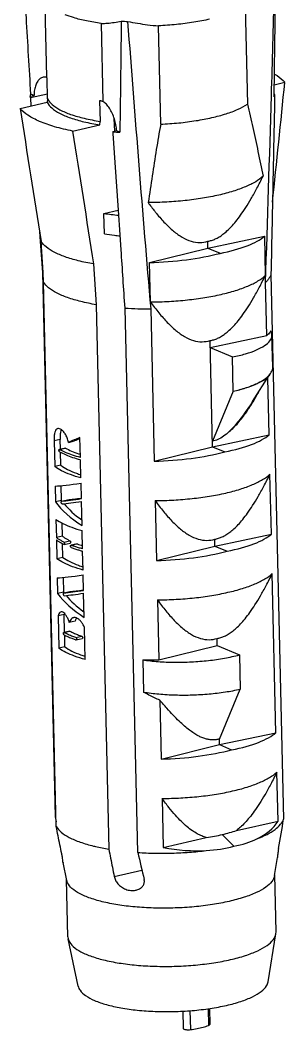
# Model space of a CAD drawing. Header units: millimetres. Extents: x 1034 to 1636, y -2154 to -1937.
# Drawn here: x 1121.83 to 1129.2, y -2088.32 to -2060.26 of the extents above; entities that cross this region are included whole.
import ezdxf

# ---------------------------------------------------------------- set-up
doc = ezdxf.new("R2010")
doc.units = ezdxf.units.MM

# ---------------------------------------------------------------- blocks, each defined once
blk = doc.blocks.new('*u3')
at = {"color": 7}
for p, q in [((24.944, -36.549), (24.898, -34.591)), ((30.476, -34.585), (30.539, -37.298)), ((26.46, -35.052), (26.511, -37.221)), ((28.12, -37.852), (28.057, -35.118)), ((24.944, -36.549), (24.845, -36.549)), ((24.97, -37.146), (24.956, -36.575)), ((31.286, -36.756), (31.579, -36.688)), ((24.967, -37.013), (24.491, -37.122)), ((24.591, -37.052), (24.503, -37.014)), ((31.281, -37.092), (31.282, -37.033)), ((31.296, -37.03), (31.285, -37.033)), ((24.205, -37.417), (24.961, -37.244)), ((24.487, -37.075), (24.591, -37.052)), ((24.491, -37.122), (24.506, -37.348)), ((24.97, -37.146), (24.961, -37.244)), ((26.418, -37.202), (26.431, -37.773)), ((31.295, -37.079), (31.295, -37.092)), ((25.666, -38.044), (26.423, -37.87)), ((26.423, -37.87), (26.431, -37.773)), ((26.84, -38.042), (26.825, -37.69)), ((26.864, -37.838), (26.832, -37.854)), ((26.894, -38.039), (26.79, -38.063)), ((26.85, -38.916), (26.796, -38.11)), ((26.841, -38.051), (26.84, -38.042)), ((26.982, -38.077), (26.894, -38.039)), ((26.941, -40.24), (26.85, -38.916)), ((26.537, -40.332), (26.939, -40.24)), ((26.551, -40.903), (26.537, -40.332)), ((24.745, -40.835), (24.764, -41.112)), ((29.438, -41.296), (31.01, -40.966)), ((31.01, -40.966), (31.035, -42.06)), ((24.764, -41.112), (24.824, -41.974)), ((24.842, -41.972), (24.789, -41.111)), ((29.438, -41.296), (29.433, -41.106)), ((27.812, -41.699), (29.438, -41.296)), ((29.438, -41.296), (29.775, -41.441)), ((26.251, -41.738), (26.321, -42.87)), ((27.837, -42.793), (27.812, -41.699)), ((24.824, -41.974), (25.177, -57.108)), ((24.859, -42.243), (24.842, -41.972)), ((31.191, -42.031), (31.544, -57.165)), ((25.212, -57.377), (24.859, -42.243)), ((31.074, -43.726), (31.04, -42.25)), ((26.321, -42.87), (26.674, -58.004)), ((27.481, -58.096), (27.128, -42.962)), ((27.842, -42.983), (27.94, -47.22)), ((29.502, -44.057), (31.074, -43.726)), ((31.22, -43.71), (31.188, -43.598)), ((31.241, -44.61), (31.22, -43.71)), ((29.567, -46.817), (29.498, -43.866)), ((29.502, -44.057), (30.121, -44.322)), ((30.143, -45.274), (30.121, -44.322)), ((30.677, -45.562), (31.155, -44.821)), ((31.138, -46.487), (31.101, -44.904)), ((30.143, -45.274), (29.563, -46.662)), ((25.884, -47.116), (25.871, -46.56)), ((29.567, -46.817), (31.138, -46.487)), ((25.319, -46.613), (25.15, -46.652)), ((25.15, -46.652), (25.167, -47.371)), ((25.295, -46.893), (25.461, -46.855)), ((25.467, -46.856), (25.301, -46.894)), ((25.325, -46.886), (25.319, -46.613)), ((25.461, -46.855), (25.467, -46.856)), ((25.554, -46.695), (25.72, -46.657)), ((27.94, -47.22), (29.567, -46.817)), ((29.567, -46.817), (29.904, -46.962)), ((25.295, -46.893), (25.301, -46.894)), ((25.336, -47.332), (25.327, -46.969)), ((25.336, -47.332), (25.167, -47.371)), ((25.897, -47.685), (25.886, -47.179)), ((31.203, -49.247), (31.164, -47.581)), ((25.179, -47.912), (25.189, -48.347)), ((25.359, -48.309), (25.349, -47.898)), ((25.911, -48.26), (25.901, -47.829)), ((25.359, -48.309), (25.189, -48.347)), ((25.361, -48.33), (25.528, -48.292)), ((25.361, -48.33), (25.362, -48.33)), ((25.527, -48.292), (25.528, -48.292)), ((25.928, -49.008), (25.913, -48.338)), ((27.966, -48.314), (28.005, -49.98)), ((25.201, -48.836), (25.213, -49.343)), ((25.382, -49.304), (25.373, -48.938)), ((25.382, -49.304), (25.213, -49.343)), ((25.943, -49.656), (25.932, -49.149)), ((29.631, -49.577), (29.627, -49.387)), ((29.631, -49.577), (31.203, -49.247)), ((25.214, -49.406), (25.226, -49.93)), ((25.395, -49.892), (25.387, -49.51)), ((25.425, -49.468), (25.591, -49.43)), ((25.433, -49.531), (25.426, -49.531)), ((25.433, -49.531), (25.598, -49.494)), ((25.62, -49.554), (25.785, -49.516)), ((25.62, -49.554), (25.627, -49.554)), ((25.793, -49.516), (25.627, -49.554)), ((25.785, -49.516), (25.793, -49.516)), ((28.005, -49.98), (29.631, -49.577)), ((29.631, -49.577), (29.968, -49.722)), ((25.395, -49.892), (25.226, -49.93)), ((25.957, -50.244), (25.945, -49.719)), ((25.239, -50.464), (25.249, -50.899)), ((25.418, -50.861), (25.408, -50.45)), ((25.97, -50.813), (25.96, -50.381)), ((31.331, -54.767), (31.228, -50.341)), ((25.418, -50.861), (25.249, -50.899)), ((25.42, -50.882), (25.587, -50.844)), ((25.42, -50.882), (25.421, -50.882)), ((25.586, -50.844), (25.587, -50.844)), ((25.988, -51.56), (25.972, -50.89)), ((28.03, -51.074), (28.069, -52.74)), ((25.432, -51.479), (25.263, -51.518)), ((25.263, -51.518), (25.284, -52.417)), ((25.444, -51.973), (25.432, -51.479)), ((25.738, -51.665), (25.573, -51.703)), ((26.015, -52.731), (25.994, -51.838)), ((25.419, -51.979), (25.585, -51.941)), ((25.419, -51.979), (25.425, -51.98)), ((25.591, -51.942), (25.425, -51.98)), ((25.453, -52.379), (25.446, -52.052)), ((25.585, -51.941), (25.591, -51.942)), ((25.76, -52.124), (25.926, -52.086)), ((25.769, -52.187), (25.761, -52.187)), ((25.769, -52.187), (25.935, -52.149)), ((29.695, -52.338), (29.691, -52.147)), ((25.453, -52.379), (25.284, -52.417)), ((28.069, -52.74), (29.695, -52.338)), ((29.695, -52.338), (30.314, -52.603)), ((27.619, -52.741), (27.64, -53.636)), ((30.314, -52.603), (30.336, -53.555)), ((29.756, -54.943), (30.336, -53.555)), ((28.095, -53.863), (28.134, -55.5)), ((29.76, -55.098), (29.756, -54.943)), ((29.76, -55.098), (31.331, -54.767)), ((28.134, -55.5), (29.76, -55.098)), ((29.76, -55.098), (30.097, -55.243)), ((31.389, -57.228), (31.357, -55.861)), ((28.159, -56.594), (28.191, -57.961)), ((25.177, -57.108), (25.209, -57.246)), ((30.231, -57.482), (31.389, -57.228)), ((28.191, -57.961), (29.39, -57.675)), ((30.158, -57.923), (29.837, -57.593)), ((31.294, -58.737), (31.375, -58.237)), ((31.374, -58.227), (31.374, -58.239)), ((25.505, -58.872), (25.399, -58.37)), ((26.825, -58.759), (27.596, -58.582)), ((25.537, -60.44), (25.499, -58.847)), ((31.335, -60.305), (31.298, -58.712)), ((31.331, -60.356), (31.335, -60.305)), ((25.537, -60.44), (25.543, -60.491)), ((25.823, -61.813), (25.543, -60.491)), ((31.113, -61.69), (31.331, -60.356)), ((28.734, -62.502), (28.745, -62.981)), ((28.935, -62.491), (28.948, -63.019)), ((29.441, -62.437), (29.451, -62.904)), ((29.48, -62.432), (29.49, -62.872))]:
    blk.add_line(p, q, dxfattribs=at)
for centre, radius, start, end in [((-1036.984, -5.721), 1068.649, 358.319829, 358.472304), ((27.56, -24.11), 10.892, 267.1631, 268.1004), ((910.582, 31.988), 885.919, 184.336223, 184.854469), ((-1354.89, 105.07), 1393.697, 354.024328, 354.162109), ((16.87, -37.638), 7.638, 3.8758, 4.2253), ((-1016.775, -6.308), 1048.431, 358.035376, 358.319481), ((30.929, -36.97), 0.372, 340.9099, 343.4551), ((1118.051, 133.682), 1107.147, 188.890147, 189.083673), ((1104.684, 130.71), 1092.134, 188.888819, 189.085029), ((26.214, -38.15), 0.583, 3.8985, 8.5772), ((27.59, -28.471), 9.625, 265.2359, 265.6151), ((27.609, -28.223), 9.874, 265.6166, 266.3622), ((33.326, -36.016), 6.854, 215.8745, 218.3817), ((27.613, -33.071), 7.341, 261.5725, 264.8212), ((27.781, -33.028), 9.956, 266.2395, 270.3462), ((24.162, -41.601), 7.642, 328.7016, 331.0702), ((26.134, -45.349), 1.755, 241.6484, 242.5784), ((27.03, -43.017), 4.317, 254.3602, 254.6237), ((25.918, -48.358), 1.211, 234.3951, 238.0296), ((26.186, -47.969), 1.736, 241.1652, 243.0534), ((26.263, -47.818), 1.906, 243.0401, 243.9514), ((26.661, -46.825), 2.919, 249.2446, 249.6897), ((26.877, -46.62), 3.093, 249.475, 252.3866), ((27.083, -45.582), 4.291, 254.3704, 254.6236), ((25.928, -51.7), 0.19, 140.7348, 146.9302), ((26.258, -50.422), 1.767, 241.8552, 242.8061), ((26.805, -49.203), 3.161, 250.3006, 250.7256), ((27.822, -43.019), 9.725, 268.8062, 271.456), ((-98.001, -35.343), 131.37, 350.07455, 350.43821), ((27.462, -53.016), 5.048, 256.0486, 256.7124), ((127.58, -34.727), 102.79, 193.14075, 193.5697)]:
    blk.add_arc(centre, radius, start, end, dxfattribs=at)
for centre, major_axis, ratio, start_param, end_param in [((27.976, -40.67), (3.201, 0.002), 0.291828, -0.974142, -0.325116), ((27.976, -40.67), (3.197, 0.148), 0.319555, -1.637149, -0.988123), ((28.104, -46.132), (3.177, 0.967), 0.099049, 2.319353, 2.471484), ((28.105, -46.19), (3.201, 0.002), 0.291828, -0.974142, -0.325116), ((28.104, -46.132), (2.979, 0.907), 0.099049, 2.387526, 2.467986), ((28.105, -46.19), (3.197, 0.148), 0.319555, -1.637149, -0.988123), ((28.13, -47.277), (3.186, 0.619), 0.05103, -2.764774, -2.355678), ((28.14, -47.709), (3.186, 0.621), 0.049954, -2.639925, -2.355531), ((28.14, -47.709), (2.987, 0.582), 0.049954, 3.637924, 3.858228), ((28.149, -48.084), (3.197, -0.574), 0.512264, -2.652134, -2.243039), ((28.149, -48.084), (2.997, -0.538), 0.512264, 3.617201, 3.628872), ((28.142, -47.786), (3.186, 0.621), 0.049954, -2.632511, -2.355531), ((28.149, -48.084), (2.997, -0.538), 0.512264, -2.608816, -2.313611), ((28.169, -48.951), (3.201, 0.002), 0.291828, -0.974142, -0.325116), ((28.169, -48.951), (3.197, 0.148), 0.319555, -1.637149, -0.988123), ((28.19, -49.829), (3.186, 0.619), 0.05103, -2.764774, -2.355678), ((28.209, -50.636), (3.197, -0.574), 0.512264, -2.652134, -2.243039), ((28.209, -50.636), (2.997, -0.538), 0.512264, 3.617201, 3.628872), ((28.2, -50.261), (3.186, 0.621), 0.049954, -2.639925, -2.355531), ((28.202, -50.338), (3.186, 0.621), 0.049954, -2.632511, -2.355531), ((28.209, -50.636), (2.997, -0.538), 0.512264, -2.608816, -2.313611), ((28.2, -50.261), (2.987, 0.582), 0.049954, 3.637924, 3.858228), ((28.298, -54.471), (3.201, 0.002), 0.291828, -0.974142, -0.325116), ((28.298, -54.471), (3.197, 0.148), 0.319555, -1.637149, -0.988123), ((28.335, -56.045), (3.177, -0.914), 0.5425, -0.542549, -0.163394), ((28.05, -55.787), (3.04, -0.902), 0.541866, -0.792162, -0.624417), ((28.107, -55.774), (3.039, -0.758), 0.583656, -0.9955, -0.827755), ((28.196, -55.919), (3.387, -0.981), 0.542386, -0.805754, -0.552669), ((28.335, -56.045), (3.181, -0.762), 0.58224, -1.476991, -1.097837), ((28.224, -55.913), (3.391, -0.819), 0.582523, -1.083772, -0.830687)]:
    blk.add_ellipse(centre, major_axis=major_axis, ratio=ratio, start_param=start_param, end_param=end_param, dxfattribs=at)
for points, start_tangent, end_tangent in [([(31.282, -37.033), (31.295, -36.062), (31.308, -35.033), (31.318, -34.194)], (0.013583, 0.999908), (0.011924, 0.999929)), ([(24.503, -37.014), (24.44, -35.952), (24.378, -34.89), (24.348, -34.365)], (-0.059026, 0.998256), (-0.057587, 0.998341)), ([(26.46, -35.052), (26.051, -34.982), (25.691, -34.891), (25.455, -34.81)], (-0.99051, 0.137442), (-0.930667, 0.365866)), ([(26.46, -35.052), (26.64, -35.044), (26.827, -35.022), (27.021, -34.988)], (0.999971, 0.00756), (0.98035, 0.197265)), ([(27.021, -34.988), (27.009, -36.018), (26.996, -37.048), (26.982, -38.077)], (-0.011843, -0.99993), (-0.013622, -0.999907)), ([(27.2, -34.996), (27.474, -35.046), (27.756, -35.088), (28.057, -35.118)], (0.98065, -0.195771), (0.997292, -0.07355)), ([(29.484, -34.934), (29.04, -35.02), (28.559, -35.082), (28.057, -35.118)], (-0.974722, -0.223421), (-0.998982, -0.045102)), ([(31.292, -36.459), (31.361, -36.502), (31.579, -36.688)], (0.860983, -0.508634), (0.645016, -0.764169)), ([(24.845, -36.549), (24.766, -36.585), (24.695, -36.658), (24.64, -36.764), (24.605, -36.898), (24.591, -37.052)], (-0.974444, -0.224631), (-0.016413, -0.999865)), ([(24.956, -36.575), (24.952, -36.565), (24.947, -36.556), (24.944, -36.549)], (-0.423792, 0.90576), (-0.462532, 0.886603)), ([(24.487, -37.075), (24.491, -37.055), (24.496, -37.034), (24.503, -37.014)], (0.15256, 0.988294), (0.326914, 0.945054)), ([(31.296, -37.03), (31.293, -37.051), (31.287, -37.071), (31.286, -37.076)], (-0.15256, -0.988294), (-0.284622, -0.95864)), ([(24.961, -37.244), (25.086, -37.401), (25.303, -37.547), (25.605, -37.676), (25.983, -37.785), (26.423, -37.87)], (0.428533, -0.903526), (0.988392, -0.151923)), ([(24.97, -37.146), (25.093, -37.303), (25.31, -37.449), (25.612, -37.579), (25.99, -37.688), (26.431, -37.773)], (0.423792, -0.90576), (0.988505, -0.151185)), ([(26.511, -37.221), (26.48, -37.213), (26.449, -37.207), (26.418, -37.202)], (-0.968455, 0.24919), (-0.988505, 0.151185)), ([(26.894, -38.039), (26.873, -37.87), (26.83, -37.704), (26.77, -37.548), (26.693, -37.411), (26.606, -37.3), (26.511, -37.221)], (-0.061626, 0.998099), (-0.842678, 0.538418)), ([(29.548, -37.669), (29.943, -37.562), (30.277, -37.437), (30.539, -37.298)], (0.974722, 0.223421), (0.839587, 0.543225)), ([(30.539, -37.298), (30.688, -37.944), (30.831, -38.612), (30.971, -39.3)], (0.23343, -0.972374), (0.193624, -0.981076)), ([(31.295, -37.092), (31.261, -38.726), (31.227, -40.376), (31.222, -40.611)], (-0.020224, -0.999795), (-0.021119, -0.999777)), ([(25.666, -38.044), (25.165, -37.922), (24.746, -37.774), (24.423, -37.604), (24.205, -37.417)], (-0.980657, 0.195733), (-0.645009, 0.764175)), ([(28.12, -37.852), (27.998, -38.56), (27.883, -39.287), (27.773, -40.033)], (-0.177754, -0.984075), (-0.141995, -0.989867)), ([(28.12, -37.852), (28.623, -37.816), (29.104, -37.754), (29.548, -37.669)], (0.998982, 0.045102), (0.974722, 0.223421)), ([(29.433, -41.106), (29.537, -41.082), (29.64, -41.042), (29.745, -40.987), (29.854, -40.913), (29.967, -40.82), (30.086, -40.702), (30.212, -40.557), (30.347, -40.381), (30.489, -40.17), (30.64, -39.922), (30.8, -39.633), (30.971, -39.3)], (0.986799, 0.161948), (0.4415, 0.897261)), ([(30.971, -39.3), (30.766, -39.45), (30.487, -39.589), (30.141, -39.715), (29.737, -39.823)], (-0.732094, -0.681204), (-0.974722, -0.223421)), ([(29.737, -39.823), (29.286, -39.911), (28.8, -39.976), (28.291, -40.017), (27.773, -40.033)], (-0.974722, -0.223421), (-0.999986, -0.005264)), ([(27.128, -42.962), (27.017, -41.341), (26.941, -40.24)], (-0.06939, 0.99759), (-0.068421, 0.997657)), ([(27.954, -40.272), (28.007, -40.338), (28.241, -40.603), (28.478, -40.825), (28.722, -40.996), (28.968, -41.103), (29.212, -41.139), (29.433, -41.106)], (0.621787, -0.783186), (0.959847, 0.280525)), ([(31.222, -40.611), (31.191, -42.031)], (-0.021119, -0.999777), (-0.021946, -0.999759)), ([(26.551, -40.903), (26.829, -40.939), (26.99, -40.955)], (0.989005, -0.14788), (0.996162, -0.087531)), ([(26.251, -41.738), (25.823, -41.648), (25.455, -41.538), (25.154, -41.409), (24.93, -41.265), (24.789, -41.111)], (-0.985603, 0.169077), (-0.527602, 0.849492)), ([(29.498, -43.866), (29.602, -43.842), (29.705, -43.803), (29.81, -43.747), (29.918, -43.674), (30.031, -43.58), (30.15, -43.462), (30.277, -43.317), (30.411, -43.141), (30.553, -42.93), (30.704, -42.682), (30.865, -42.393), (31.035, -42.06)], (0.986799, 0.161948), (0.4415, 0.897261)), ([(29.802, -42.583), (30.206, -42.475), (30.551, -42.35), (30.83, -42.21), (31.035, -42.06)], (0.974722, 0.223421), (0.732094, 0.681204)), ([(31.191, -42.031), (31.158, -42.105), (31.108, -42.178), (31.04, -42.25)], (-0.304401, -0.952544), (-0.729982, -0.683467)), ([(26.321, -42.87), (25.892, -42.781), (25.521, -42.671), (25.221, -42.542), (24.998, -42.398), (24.859, -42.243)], (-0.986069, 0.166335), (-0.513379, 0.858162)), ([(27.837, -42.793), (28.355, -42.777), (28.864, -42.736), (29.351, -42.671), (29.802, -42.583)], (0.999986, 0.005264), (0.974722, 0.223421)), ([(27.837, -42.793), (28.072, -43.098), (28.305, -43.363), (28.543, -43.585), (28.786, -43.756), (29.032, -43.864), (29.276, -43.899), (29.498, -43.866)], (0.586929, -0.809639), (0.959847, 0.280525)), ([(30.121, -44.322), (30.486, -44.234), (30.788, -44.127), (31.016, -44.005), (31.161, -43.873), (31.219, -43.736), (31.22, -43.71)], (0.980783, 0.195104), (-0.033432, 0.999441)), ([(31.188, -43.598), (31.157, -43.641), (31.119, -43.684), (31.074, -43.726)], (-0.535654, -0.844438), (-0.755583, -0.655053)), ([(31.18, -44.785), (31.182, -44.782), (31.24, -44.637), (31.241, -44.61)], (0.580878, 0.81399), (-0.033342, 0.999444)), ([(30.143, -45.274), (30.508, -45.174), (30.809, -45.055), (31.037, -44.923), (31.18, -44.785)], (0.974722, 0.223421), (0.580878, 0.81399)), ([(30.143, -45.274), (30.487, -45.182), (30.773, -45.077), (30.991, -44.964), (31.134, -44.846)], (0.974722, 0.223422), (0.655345, 0.755329)), ([(31.134, -44.846), (31.155, -44.82)], (0.655345, 0.755329), (0.590551, 0.807001)), ([(30.677, -45.562), (30.673, -45.568), (30.527, -45.785), (30.39, -45.974), (30.262, -46.138), (30.142, -46.278), (30.03, -46.396)], (-0.542411, -0.840113), (-0.708606, -0.705604)), ([(30.03, -46.396), (30.275, -46.155), (30.516, -45.843), (30.692, -45.571)], (0.773777, 0.633458), (0.520219, 0.854033)), ([(25.255, -46.314), (25.224, -46.328), (25.187, -46.375), (25.162, -46.448), (25.15, -46.543), (25.15, -46.652)], (-0.972156, -0.234335), (0.059507, -0.998228)), ([(25.327, -46.327), (25.272, -46.312), (25.255, -46.314)], (-0.891876, 0.452279), (-0.972156, -0.234335)), ([(25.351, -46.345), (25.33, -46.41), (25.318, -46.505), (25.319, -46.613)], (-0.41084, -0.911708), (0.058367, -0.998295)), ([(25.554, -46.695), (25.515, -46.57), (25.459, -46.461), (25.394, -46.377), (25.327, -46.327)], (-0.216079, 0.976376), (-0.891876, 0.452279)), ([(30.03, -46.396), (29.868, -46.528), (29.71, -46.616), (29.563, -46.662)], (-0.733699, -0.679475), (-0.981981, -0.188979)), ([(25.467, -46.856), (25.635, -46.937), (25.831, -47.011), (25.882, -47.027)], (0.876764, -0.48092), (0.9529, -0.303285)), ([(25.302, -46.957), (25.294, -46.948), (25.288, -46.933), (25.286, -46.917), (25.287, -46.903), (25.293, -46.894), (25.295, -46.893)], (-0.880019, 0.474938), (0.980635, 0.195846)), ([(25.302, -46.957), (25.471, -47.037), (25.666, -47.112), (25.867, -47.174)], (0.880019, -0.474938), (0.962973, -0.269599)), ([(25.884, -47.116), (25.664, -47.049), (25.469, -46.974), (25.326, -46.907)], (-0.964203, 0.265166), (-0.887612, 0.460592)), ([(25.897, -47.685), (25.606, -47.592), (25.361, -47.487), (25.167, -47.371)], (-0.964203, 0.265166), (-0.812492, 0.582972)), ([(25.336, -47.332), (25.526, -47.449), (25.772, -47.554), (25.894, -47.596)], (0.800986, -0.598684), (0.952828, -0.303509)), ([(29.627, -49.387), (29.73, -49.362), (29.834, -49.323), (29.939, -49.268), (30.047, -49.194), (30.16, -49.1), (30.279, -48.983), (30.405, -48.838), (30.54, -48.661), (30.682, -48.451), (30.833, -48.203), (30.993, -47.914), (31.164, -47.581)], (0.986799, 0.161948), (0.4415, 0.897261)), ([(29.931, -48.104), (30.334, -47.996), (30.68, -47.87), (30.959, -47.731), (31.164, -47.581)], (0.974722, 0.223421), (0.732094, 0.681204)), ([(27.966, -48.314), (28.484, -48.298), (28.993, -48.257), (29.48, -48.192), (29.931, -48.104)], (0.999986, 0.005264), (0.974722, 0.223421)), ([(25.352, -48.375), (25.349, -48.354), (25.353, -48.337)], (-0.230987, 0.972957), (0.48184, 0.876259)), ([(25.369, -48.405), (25.359, -48.394), (25.352, -48.375)], (-0.890118, 0.45573), (-0.230987, 0.972957)), ([(25.353, -48.337), (25.361, -48.33)], (0.48184, 0.876259), (0.966427, 0.256943)), ([(25.375, -48.406), (25.371, -48.406), (25.37, -48.404)], (-0.994676, -0.103055), (-0.556435, 0.830891)), ([(27.966, -48.314), (28.2, -48.619), (28.434, -48.883), (28.671, -49.105), (28.915, -49.276), (29.161, -49.384), (29.405, -49.42), (29.627, -49.387)], (0.586929, -0.809639), (0.959847, 0.280525)), ([(25.201, -48.836), (25.395, -48.951), (25.64, -49.056), (25.932, -49.149)], (0.812413, -0.583082), (0.964203, -0.265166)), ([(25.425, -49.468), (25.347, -49.427), (25.276, -49.386)], (-0.898383, 0.439213), (-0.847747, 0.5304)), ([(25.382, -49.304), (25.444, -49.347), (25.514, -49.389), (25.591, -49.43)], (0.800896, -0.598804), (0.896816, -0.442404)), ([(25.214, -49.406), (25.278, -49.449), (25.349, -49.49)], (0.812413, -0.583082), (0.875859, -0.482568)), ([(25.425, -49.468), (25.434, -49.476), (25.44, -49.491), (25.443, -49.507), (25.441, -49.522), (25.435, -49.53), (25.433, -49.531)], (0.898383, -0.439213), (-0.979109, -0.203335)), ([(25.591, -49.43), (25.599, -49.438), (25.606, -49.453), (25.608, -49.47), (25.606, -49.484), (25.6, -49.493), (25.598, -49.493)], (0.896816, -0.442404), (-0.982945, -0.183902)), ([(25.629, -49.617), (25.618, -49.609), (25.611, -49.595), (25.608, -49.578), (25.61, -49.564), (25.617, -49.555), (25.62, -49.554)], (-0.935095, 0.354397), (0.976498, 0.215526)), ([(25.629, -49.617), (25.728, -49.653), (25.834, -49.687), (25.927, -49.714)], (0.935095, -0.354397), (0.963021, -0.269425)), ([(25.943, -49.656), (25.832, -49.624), (25.727, -49.59), (25.648, -49.562)], (-0.964203, 0.265166), (-0.93782, 0.347122)), ([(25.957, -50.244), (25.665, -50.151), (25.42, -50.046), (25.226, -49.93)], (-0.964203, 0.265166), (-0.812413, 0.583082)), ([(25.395, -49.892), (25.586, -50.008), (25.831, -50.113), (25.954, -50.155)], (0.800896, -0.598804), (0.952828, -0.30351)), ([(29.691, -52.147), (29.795, -52.123), (29.898, -52.083), (30.003, -52.028), (30.112, -51.954), (30.224, -51.861), (30.343, -51.743), (30.47, -51.598), (30.604, -51.422), (30.747, -51.211), (30.898, -50.963), (31.058, -50.674), (31.228, -50.341)], (0.986799, 0.161948), (0.4415, 0.897261)), ([(29.995, -50.864), (30.399, -50.756), (30.745, -50.631), (31.024, -50.491), (31.228, -50.341)], (0.974722, 0.223421), (0.732094, 0.681204)), ([(25.411, -50.927), (25.409, -50.907), (25.412, -50.89)], (-0.230987, 0.972957), (0.48184, 0.876259)), ([(25.429, -50.957), (25.419, -50.946), (25.411, -50.927)], (-0.890118, 0.45573), (-0.230987, 0.972957)), ([(25.412, -50.89), (25.42, -50.882)], (0.48184, 0.876259), (0.966427, 0.256943)), ([(25.435, -50.958), (25.431, -50.958), (25.429, -50.957)], (-0.994676, -0.103055), (-0.556435, 0.830891)), ([(28.03, -51.074), (28.549, -51.058), (29.058, -51.017), (29.544, -50.952), (29.995, -50.864)], (0.999986, 0.005264), (0.974722, 0.223421)), ([(28.03, -51.074), (28.265, -51.379), (28.498, -51.644), (28.736, -51.866), (28.979, -52.037), (29.225, -52.144), (29.47, -52.18), (29.691, -52.147)], (0.586929, -0.809639), (0.959847, 0.280525)), ([(25.343, -51.406), (25.314, -51.42), (25.284, -51.459), (25.263, -51.518)], (-0.971609, -0.236591), (-0.229964, -0.973199)), ([(25.395, -51.413), (25.352, -51.404), (25.343, -51.406)], (-0.917943, 0.396712), (-0.971609, -0.236591)), ([(25.573, -51.703), (25.539, -51.606), (25.495, -51.522), (25.446, -51.456), (25.395, -51.413)], (-0.263941, 0.964539), (-0.851954, 0.523617)), ([(25.44, -51.452), (25.432, -51.479)], (-0.307577, -0.951523), (-0.222875, -0.974847)), ([(25.691, -51.569), (25.649, -51.587), (25.604, -51.634), (25.573, -51.703)], (-0.973666, -0.227981), (-0.284203, -0.958764)), ([(25.77, -51.573), (25.705, -51.567), (25.691, -51.569)], (-0.959584, 0.281421), (-0.973666, -0.227981)), ([(25.769, -51.596), (25.738, -51.665)], (-0.546716, -0.837318), (-0.284188, -0.958768)), ([(25.994, -51.838), (25.952, -51.749), (25.897, -51.672), (25.835, -51.612), (25.77, -51.573)], (-0.353979, 0.935253), (-0.919539, 0.393)), ([(25.426, -52.043), (25.418, -52.034), (25.412, -52.019), (25.41, -52.003), (25.411, -51.988), (25.417, -51.98), (25.419, -51.979)], (-0.881723, 0.471768), (0.98051, 0.196471)), ([(25.426, -52.043), (25.528, -52.093), (25.64, -52.141), (25.739, -52.179)], (0.881723, -0.471768), (0.941466, -0.337107)), ([(25.76, -52.124), (25.638, -52.078), (25.526, -52.03), (25.451, -51.993)], (-0.943941, 0.330114), (-0.88943, 0.45707)), ([(25.591, -51.942), (25.692, -51.992), (25.803, -52.04), (25.926, -52.086)], (0.878635, -0.477494), (0.945302, -0.326197)), ([(25.76, -52.124), (25.771, -52.132), (25.779, -52.146), (25.782, -52.162), (25.78, -52.177), (25.772, -52.186), (25.769, -52.187)], (0.943941, -0.330114), (-0.975704, -0.219095)), ([(25.926, -52.086), (25.937, -52.094), (25.945, -52.108), (25.948, -52.125), (25.946, -52.139), (25.938, -52.148), (25.935, -52.149)], (0.945302, -0.326197), (-0.978399, -0.206726)), ([(26.015, -52.731), (25.723, -52.638), (25.478, -52.533), (25.284, -52.417)], (-0.964203, 0.265166), (-0.812413, 0.583082)), ([(25.453, -52.379), (25.644, -52.495), (25.889, -52.6), (26.012, -52.642)], (0.800896, -0.598804), (0.952828, -0.30351)), ([(27.619, -52.741), (28.047, -52.788), (28.506, -52.807), (28.978, -52.797), (29.448, -52.759), (29.899, -52.693), (30.314, -52.603)], (0.989082, -0.147366), (0.967929, 0.251223)), ([(27.64, -53.636), (28.068, -53.689), (28.527, -53.716), (29, -53.715), (29.47, -53.688), (29.921, -53.633), (30.336, -53.555)], (0.987251, -0.159168), (0.974722, 0.223421)), ([(28.095, -53.863), (27.946, -53.794), (27.794, -53.718), (27.64, -53.636)], (-0.912583, 0.408892), (-0.876675, 0.481082)), ([(29.756, -54.943), (29.662, -54.961), (29.567, -54.966), (29.471, -54.958), (29.372, -54.936), (29.269, -54.9), (29.161, -54.849), (29.045, -54.78), (28.919, -54.691), (28.783, -54.58), (28.633, -54.444), (28.47, -54.28), (28.291, -54.087), (28.095, -53.863)], (-0.966688, -0.255957), (-0.647255, 0.762273)), ([(30.124, -56.385), (30.528, -56.277), (30.873, -56.151), (31.152, -56.012), (31.357, -55.861)], (0.974722, 0.223421), (0.732094, 0.681204)), ([(31.357, -55.861), (31.185, -56.197), (31.024, -56.489), (30.871, -56.738), (30.727, -56.95), (30.592, -57.127), (30.465, -57.272), (30.345, -57.389), (30.231, -57.482)], (-0.4415, -0.897261), (-0.803815, -0.59488)), ([(28.159, -56.594), (28.677, -56.579), (29.186, -56.538), (29.673, -56.473), (30.124, -56.385)], (0.999986, 0.005264), (0.974722, 0.223421)), ([(29.39, -57.675), (29.268, -57.635), (29.139, -57.575), (29.002, -57.49), (28.855, -57.379), (28.698, -57.236), (28.53, -57.06), (28.351, -56.847), (28.159, -56.594)], (-0.9695, 0.245093), (-0.586929, 0.809639)), ([(30.8, -57.718), (31.084, -57.592), (31.306, -57.456), (31.46, -57.312), (31.544, -57.165)], (0.934263, 0.356585), (0.304399, 0.952545)), ([(25.363, -58.132), (25.312, -57.88), (25.262, -57.628), (25.212, -57.377)], (-0.196581, 0.980488), (-0.194897, 0.980824)), ([(25.212, -57.377), (25.351, -57.532), (25.574, -57.676), (25.874, -57.805), (26.245, -57.915)], (0.513379, -0.858162), (0.970492, -0.241134)), ([(26.301, -57.929), (26.674, -58.004)], (0.973221, -0.229873), (0.986069, -0.166335)), ([(26.674, -58.004), (26.724, -58.255), (26.774, -58.507), (26.825, -58.759)], (0.194897, -0.980824), (0.196581, -0.980488)), ([(27.481, -58.096), (27.955, -58.116), (28.439, -58.113), (28.92, -58.088), (29.389, -58.041)], (0.997811, -0.06613), (0.992274, 0.124066)), ([(31.403, -57.987), (31.389, -58.073), (31.38, -58.142), (31.376, -58.197), (31.374, -58.227)], (-0.172511, -0.985008), (-0.005846, -0.999983)), ([(25.399, -58.369), (25.397, -58.354), (25.391, -58.302), (25.38, -58.224), (25.363, -58.132)], (-0.234773, 0.97205), (-0.196581, 0.980488)), ([(25.4, -58.365), (25.399, -58.369)], (-0.00764, -0.999971), (-0.836088, 0.548595)), ([(30.028, -59.453), (29.56, -59.543), (29.052, -59.605), (28.522, -59.638), (27.988, -59.641), (27.467, -59.614), (26.979, -59.558), (26.538, -59.474), (26.161, -59.366), (25.86, -59.237), (25.646, -59.092), (25.525, -58.935), (25.506, -58.872)], (-0.974722, -0.223421), (-0.199789, 0.979839)), ([(26.825, -58.759), (26.838, -58.81), (26.86, -58.862), (26.89, -58.913), (26.927, -58.963), (26.972, -59.009), (27.024, -59.052), (27.082, -59.088), (27.146, -59.118), (27.214, -59.139), (27.284, -59.151), (27.354, -59.153), (27.421, -59.145), (27.434, -59.142)], (0.196581, -0.980488), (0.974649, 0.223738)), ([(27.434, -59.142), (27.482, -59.128), (27.534, -59.104), (27.578, -59.075), (27.612, -59.042), (27.638, -59.006), (27.655, -58.968), (27.664, -58.929), (27.666, -58.888), (27.659, -58.845)], (0.974649, 0.223738), (-0.234784, 0.972047)), ([(31.294, -58.737), (31.218, -58.901), (31.046, -59.059), (30.784, -59.208), (30.441, -59.341), (30.028, -59.453)], (-0.148773, -0.988871), (-0.974722, -0.223421)), ([(25.543, -60.491), (25.563, -60.553), (25.684, -60.71), (25.898, -60.855), (26.199, -60.984), (26.576, -61.092), (27.016, -61.176), (27.505, -61.232), (28.025, -61.259), (28.56, -61.256), (29.09, -61.223), (29.598, -61.161), (30.066, -61.072)], (0.201675, -0.979452), (0.974722, 0.223421)), ([(30.066, -61.072), (30.479, -60.959), (30.822, -60.826), (31.084, -60.678), (31.256, -60.519), (31.331, -60.356)], (0.974722, 0.223421), (0.151111, 0.988517)), ([(29.957, -62.344), (30.355, -62.234), (30.682, -62.103), (30.923, -61.957), (31.069, -61.802), (31.113, -61.69)], (0.974722, 0.223421), (0.170769, 0.985311)), ([(25.823, -61.813), (25.873, -61.925), (26.028, -62.073), (26.276, -62.207), (26.608, -62.322), (27.01, -62.413), (27.469, -62.477), (27.967, -62.512), (28.481, -62.515), (28.999, -62.488), (29.498, -62.43), (29.957, -62.344)], (0.216299, -0.976327), (0.974722, 0.223421)), ([(28.745, -62.981), (28.745, -62.984), (28.753, -62.996), (28.771, -63.006)], (-0.000066, -1), (0.919057, -0.394124)), ([(28.771, -63.006), (28.806, -63.016), (28.85, -63.022), (28.899, -63.023), (28.948, -63.019)], (0.919057, -0.394124), (0.990805, 0.135296)), ([(28.948, -63.019), (29.133, -62.989), (29.302, -62.95), (29.451, -62.904)], (0.990805, 0.135296), (0.941424, 0.337226)), ([(29.451, -62.904), (29.478, -62.89), (29.49, -62.875), (29.49, -62.872)], (0.941424, 0.337226), (-0.092715, 0.995693))]:
    blk.add_spline(points, degree=3, dxfattribs=dict(at, start_tangent=start_tangent, end_tangent=end_tangent))

msp = doc.modelspace()

# ---------------------------------------------------------------- block references
msp.add_blockref('*u3', (1097.624, -2025.3))

doc.saveas('drawing.dxf')
